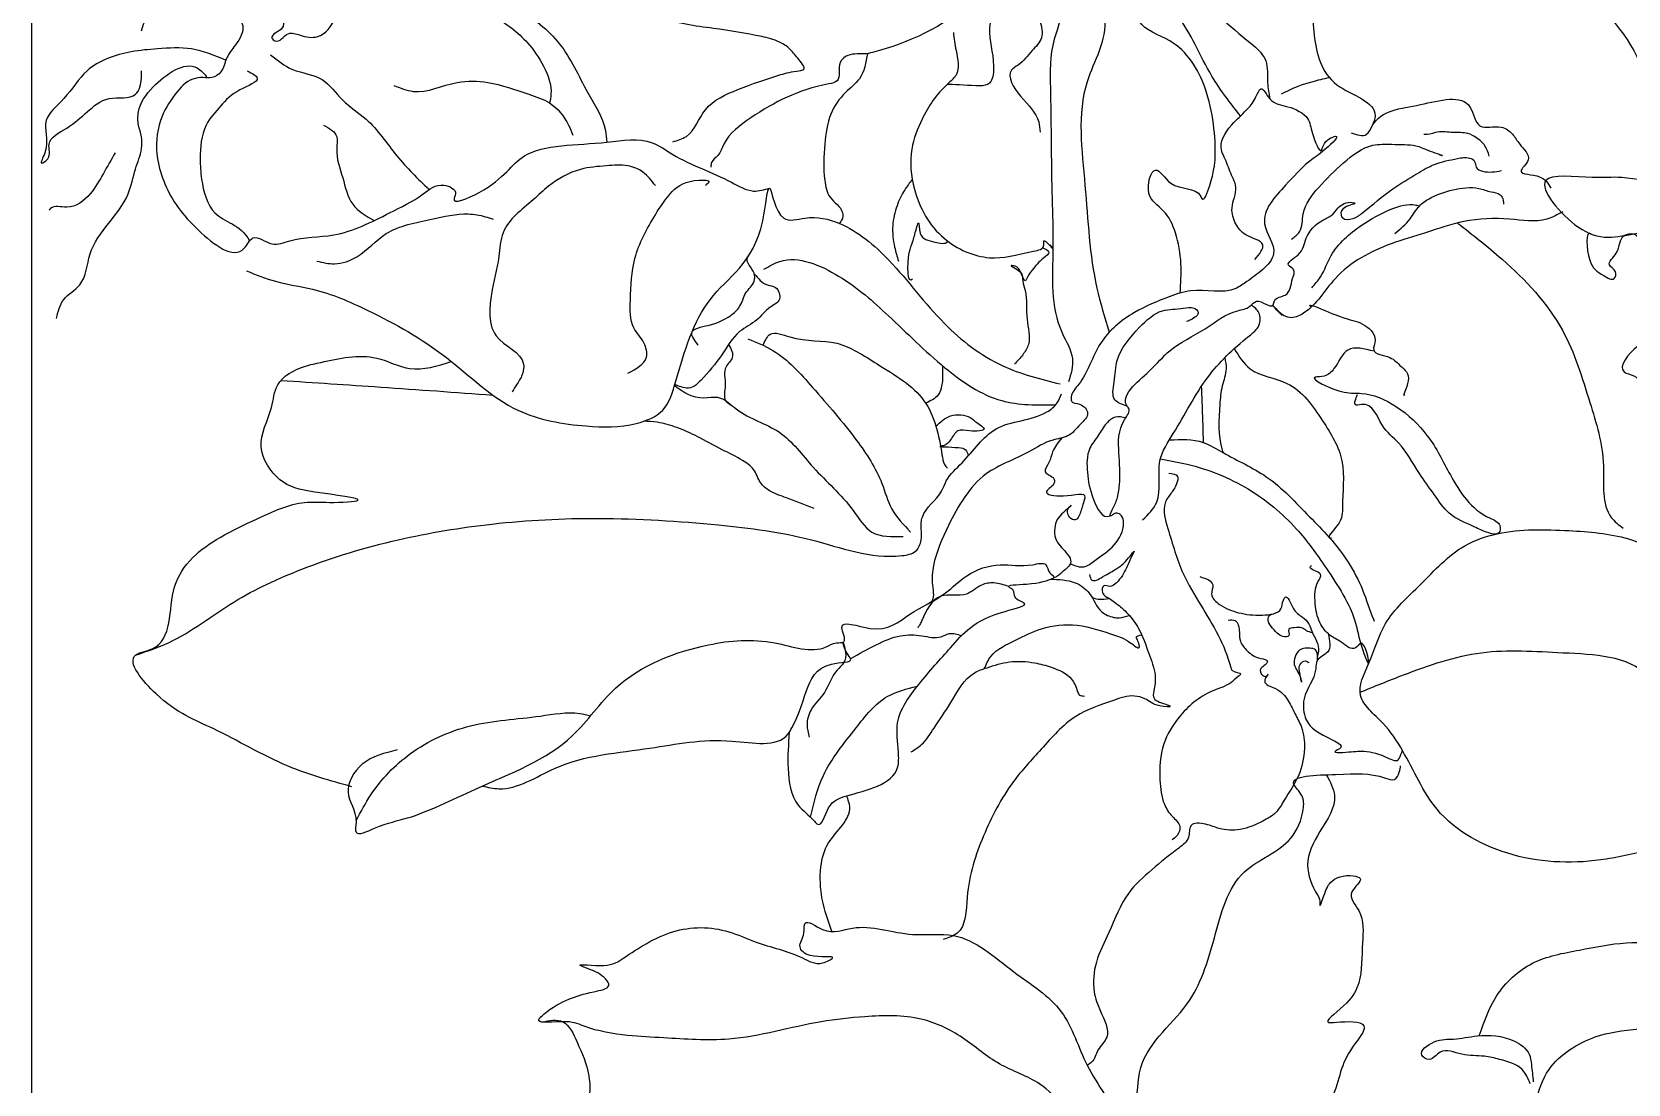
# Model space of a CAD drawing. Header units: millimetres. Extents: x 14385 to 129787, y 107826 to 186798.
# Drawn here: x 28937 to 29833, y 113571 to 114161 of the extents above; entities that cross this region are included whole.
import ezdxf

# ---------------------------------------------------------------- set-up
doc = ezdxf.new("R2010")
doc.units = ezdxf.units.MM
doc.header["$LTSCALE"] = 1000

msp = doc.modelspace()

# ---------------------------------------------------------------- linework, layer by layer
at = {"color": 2, "linetype": 'ByBlock', "ltscale": 3000}
msp.add_lwpolyline([(28937.32713804033, 115639.5779096198), (30768.23601904896, 115639.5779096198), (30768.23601904896, 112879.3519922805), (28937.32713804033, 112879.3519922805)], close=True, dxfattribs=at)
at = {"color": 8, "linetype": 'ByBlock', "ltscale": 3000}
for points, start_tangent in [([(29815.20660973829, 114537.5672757874), (29828.73495653516, 114513.0186335377), (29846.13504876348, 114478.2474720895), (29869.069188906, 114433.2012944936), (29882.51737246255, 114387.202818265), (29897.54425582767, 114320.0289805948), (29900.73261034361, 114235.2274004242), (29895.98619261768, 114138.812272765), (29900.73261034361, 114101.6705825322)], (-0.1879653782848545, 0.9821756546393481)), ([(29343.17986261204, 114223.7712070018), (29346.67088724358, 114237.7205427669), (29341.08868726587, 114250.274127532), (29334.10663800279, 114279.5644629437), (29332.01546265662, 114308.8568419151), (29336.20125278144, 114333.964011445), (29345.27447739115, 114356.9785762539), (29371.7959462927, 114381.3888920632), (29379.42116955214, 114387.9446302897), (29394.80919339659, 114394.5739366512), (29414.03218518628, 114398.0050727117), (29445.76235337113, 114398.0189897508), (29465.58240900899, 114401.4893413142), (29473.13540417294, 114403.5472055266), (29477.47252935602, 114405.8032949914), (29485.8372307393, 114410.4074340884), (29486.86562124651, 114413.8385701494), (29491.6705093357, 114407.3216595494), (29497.85117067874, 114400.4614309876), (29511.62266094994, 114387.7280130044), (29530.8456527401, 114377.0953739791), (29543.54747930646, 114365.7760990297), (29554.87353261898, 114355.8280523692), (29559.67842070817, 114349.3111417696), (29561.05419396202, 114334.9040487216), (29560.71025064832, 114327.0159098331), (29556.24586643942, 114319.8123633091), (29552.81331217114, 114315.6966348838), (29558.65003020095, 114321.1856351572), (29564.82725211058, 114324.2714096967), (29567.91930249857, 114329.7604099696), (29569.63557963318, 114341.079684919), (29577.6116250722, 114355.1679827164), (29588.25323119119, 114367.1738935893), (29598.89139787678, 114372.3195759009), (29609.53300399531, 114375.40535044), (29629.78782572562, 114375.0640760374), (29637.68132476986, 114372.6628938627), (29655.18803942541, 114365.1160293769), (29665.48570223025, 114360.3136650275), (29666.17014942423, 114357.569164891), (29668.57431318529, 114356.8845725262), (29673.37920127448, 114360.3136650275), (29673.03525796125, 114357.569164891), (29668.57431318529, 114354.4833903515), (29656.90431655955, 114352.7688441009), (29644.54643330642, 114350.0243439644), (29638.70971527707, 114347.2798438275), (29616.73517697921, 114333.8107444977), (29598.54057569674, 114318.375741123), (29575.51357086014, 114291.8871255082), (29525.8103226308, 114234.9637812746), (29495.14433680207, 114204.3185660483), (29474.84136300778, 114187.4857681145), (29464.47491153993, 114177.9893480588), (29409.08284090564, 114149.8045782268), (29404.32954431337, 114148.940152644), (29400.44298487122, 114148.940152644), (29395.25975913752, 114148.0777706204), (29390.93983112008, 114144.1929643958), (29389.21323568665, 114133.8341623165), (29384.45993909438, 114132.1073547097), (29361.06147547916, 114124.6749295446), (29340.75850168488, 114113.0205108707), (29325.64219305816, 114098.3457115551), (29322.18556275789, 114091.8717157), (29318.72893245763, 114087.9869094754), (29318.29900331574, 114085.3977198454)], (0.1810464594781446, 0.9834745444140529)), ([(28942.05698597815, 114346.3112603587), (28952.73728779342, 114338.8776514095), (28959.29804459598, 114341.3253031385), (28959.29804459598, 114347.1271442634), (28963.41758957889, 114348.7589120877), (28967.5371345618, 114342.9570709628), (28980.65864822653, 114330.6281585556), (28996.37394944218, 114311.6815211189), (29011.17379624036, 114285.3919284952), (29016.97167435673, 114262.36587152), (29016.97167435673, 114236.8015090388), (29017.73455307272, 114217.854871602), (29013.61500808981, 114213.7754520637), (29011.17379624036, 114203.0783074808), (29016.97167435673, 114196.4605824363), (29022.7695524731, 114196.4605824363), (29032.5343998411, 114198.1830040228), (29043.36727738765, 114194.0129307073), (29060.60833603528, 114188.3017433447), (29071.28863782075, 114177.6045987618), (29077.08651596692, 114162.7373808783), (29072.05151653674, 114157.8420774203), (29073.7298496702, 114156.2103096109), (29081.20606092003, 114160.2897291493), (29087.76681775239, 114159.4738452446), (29097.68424085167, 114158.657961325), (29107.60166398075, 114169.3551059079), (29113.24696636584, 114182.4999022198), (29128.1993888953, 114189.9335111689), (29157.79908246186, 114191.5652789932), (29179.1596860626, 114186.579321773), (29209.67483407643, 114174.2504093659), (29233.47664952662, 114154.4878880244), (29249.19195077207, 114127.382411496), (29259.10937387135, 114105.9881223303), (29259.87225258735, 114099.3703972858)], (-0.7896516867899689, 0.6135553875158761)), ([(29296.95732071495, 114099.629066794), (29304.57910454145, 114102.6760137065), (29315.25166555832, 114117.5326897998), (29333.54944983462, 114128.9602733918), (29356.42168018047, 114136.9587644821), (29366.33412647445, 114139.2434637768), (29370.52679546562, 114140.3858134241), (29367.09424119734, 114146.4817508089), (29362.51979512826, 114151.8133970162), (29356.80345725839, 114155.622591547), (29346.89101096441, 114158.6695384595), (29319.82611162739, 114163.2409806082), (29289.33209745504, 114169.717020022), (29267.6051983434, 114181.9048076726), (29253.4278549623, 114191.1825668838), (29232.46451000648, 114222.7964292171), (29219.48752878897, 114251.4491741278), (29209.57852192794, 114276.5890406065), (29201.19318394561, 114292.9681683767), (29195.47340664279, 114300.5865574379), (29186.32451450464, 114308.2049464991), (29177.17562236602, 114317.7258892663), (29172.98295337486, 114320.3927341497), (29171.45928449614, 114321.1549817675)], (0.4930628271933479, -0.869993705977292)), ([(29705.12922190083, 114259.5957191515), (29728.12465847947, 114245.6802062311), (29773.76937560982, 114217.9184531735), (29811.47244163242, 114182.2256464826), (29843.22184889868, 114133.6441113015), (29856.11972315388, 114098.9424308699), (29863.06737808569, 114093.9847560141), (29864.05793482868, 114092.9936297548)], (-0.6901440609045838, 0.7236720080244434)), ([(29638.15371237218, 114246.7366788197), (29649.70326850202, 114221.4810223144), (29656.8743282595, 114159.4738452446), (29669.69069043186, 114131.6431385738), (29691.0512940624, 114114.146961422), (29689.52553666022, 114108.6170815837)], (-0.3372689813402734, 0.9414083249184141)), ([(29586.54131558584, 114229.4388257985), (29583.94312450674, 114213.0502219212), (29587.29979080346, 114194.0129307073), (29601.79448610928, 114172.34668024), (29619.18812045839, 114156.663578437), (29629.71584654239, 114144.9692424101), (29630.78387672093, 114132.73098378), (29632.00448263076, 114123.7562607837)], (-0.3989374211565566, 0.9169781535025555)), ([(29615.56002660142, 114114.1211052053), (29599.50584999111, 114136.4477882546), (29579.67100379255, 114171.0775274944), (29569.75358069327, 114181.0494419348), (29559.83615759399, 114187.8484745186), (29550.52903744963, 114194.6475070876), (29546.71464392927, 114197.7297351819), (29541.22191727546, 114196.4605824363), (29539.39100841072, 114169.8990285259), (29529.47358531144, 114133.3655601603), (29528.25297937181, 114075.1658413273), (29534.96631193545, 114017.5100450975), (29541.90262365597, 113992.7582471412)], (-0.6957350905479992, 0.7182984642752395)), ([(29505.7600509366, 114188.1763080649), (29514.67373851326, 114178.3298289043), (29511.01192075398, 114157.2981548172), (29508.87586039689, 114129.6487556857), (29509.63873908308, 114075.1658413273), (29510.24911406252, 114039.6278432075), (29515.43661722925, 113992.398951472), (29521.23449534562, 113977.8943486374), (29519.09843498853, 113964.8402061027)], (0.58616975547564, 0.810188260693543)), ([(29581.68589436507, 114014.7148522588), (29582.112215642, 114031.1987640124), (29579.06070083764, 114048.5136336398), (29572.19479251292, 114060.9331998092), (29564.10827830818, 114070.8144604874), (29567.92267179873, 114083.7779492599), (29576.46691325691, 114076.3443403107), (29593.25024465111, 114068.9107313615), (29593.86054760602, 114067.7322323781), (29598.28524408129, 114075.1658413273), (29601.33675888565, 114091.2115581941), (29595.69145650056, 114129.6487556857), (29575.856610302, 114156.2103096109), (29558.61555165437, 114167.3607230198), (29555.41146111873, 114181.0494419348), (29554.36709346925, 114191.3840653216)], (-0.9587717918634712, -0.2841771474396011)), ([(28998.81516129163, 114161.9214969736), (29002.93470627454, 114170.9868737322), (29011.93667492655, 114176.7887148571), (29031.00864243892, 114179.2363665861), (29051.60636735347, 114171.8027576369), (29055.72591233638, 114163.553264783), (29050.6909129062, 114152.8561202001), (29046.57136792329, 114146.3290489328), (29043.36727738765, 114138.8954399836), (29038.33227795747, 114135.6319043499), (29033.44985428837, 114135.6319043499), (29027.651976172, 114134.8160204452), (29017.73455307272, 114126.2945662749), (29009.4954631069, 114111.5180021536), (29007.81712994364, 114090.1237129879), (29011.93667492655, 114076.0723790091), (29031.00864243892, 114049.7827863854), (29056.48879105237, 114039.9015257072), (29061.37121472147, 114045.6127130699), (29072.05151653674, 114042.3491774362), (29081.96893963602, 114043.9809452605), (29106.68620953348, 114047.3351346564), (29137.9642362335, 114059.6640470636), (29156.88362801459, 114070.3611916464), (29168.47938427713, 114075.2564950895), (29175.04014107969, 114070.3611916464), (29174.2772623935, 114067.9135399175), (29188.31423047569, 114071.1770755511), (29213.79437905934, 114091.7554808122), (29259.87225258735, 114099.3703972859), (29285.352401171, 114099.0984359842), (29296.94815740373, 114092.5713647169), (29329.90451726702, 114076.8882629138), (29342.26315221575, 114071.9929594558), (29351.26512089756, 114073.6247272801)], (-0.9692124428933381, 0.2462259948517382)), ([(29114.9252994993, 114171.5307963353), (29121.48605633166, 114169.8990285259), (29132.16635811713, 114175.7008696508), (29145.44044751313, 114178.9644052845), (29165.12271798041, 114178.9644052845), (29196.40074471023, 114169.8990285259), (29215.4727122226, 114155.1224643898), (29224.47468087461, 114141.9776680779), (29228.59422585752, 114126.2945662749), (29227.83134714153, 114121.3992628318)], (-0.9151951290731091, 0.403011011910165)), ([(29479.30775305582, 114179.3834294955), (29474.69889462378, 114163.2813034814), (29476.98753071215, 114142.1589756173), (29475.46177330997, 114133.4562139225), (29462.34025967505, 114131.2805234951), (29451.5073821285, 114132.0057536375), (29453.6434424856, 114132.0057536375)], (0.507319570568833, 0.8617580015978122)), ([(29454.40632117179, 114161.0149592918), (29455.93207857397, 114150.8617373121), (29455.93207857397, 114137.0823646349), (29451.07255866064, 114131.9792896199), (29436.8601110616, 114112.2432322961), (29431.06223294523, 114095.562939049), (29432.58799034741, 114072.9901508999), (29449.21874601033, 114045.4314055455), (29474.69889462378, 114034.5529534232), (29499.41616452124, 114038.1791041207), (29505.21404263761, 114041.8052548331), (29505.21404263761, 114043.9809452605), (29510.24904203799, 114039.6295644057), (29508.87586039689, 114041.8052548331)], (-0.8311082451195775, 0.5561106768389331)), ([(29503.07798228052, 114167.4513767969), (29503.84086096671, 114158.0233849597), (29498.65328580525, 114150.7710835498), (29490.71934733179, 114142.7028982204), (29487.05752957251, 114139.8019776654), (29492.09252897289, 114125.2973748308), (29502.31510356453, 114110.7927720111), (29503.07798228052, 114104.9909308863)], (0.01235632639446277, 0.9999236576849424)), ([(29046.19462398393, 114145.3812038833), (29026.88909745601, 114151.7682749939), (29007.81712994364, 114151.7682749939), (28993.01728317526, 114150.1365071696), (28968.3000132778, 114139.4393625867), (28955.17849961307, 114123.8469145608), (28945.26107651379, 114111.5180021536), (28944.4981978276, 114093.3872486216), (28942.81986466434, 114087.5854074967), (28946.17653096106, 114090.1237129879), (28946.93940964725, 114098.2825520795), (28956.85683277634, 114107.3479288381), (28968.3000132778, 114116.4133056116), (28980.65864822653, 114123.8469145608), (28995.45849499491, 114126.2945662749), (28998.81516129163, 114135.3599430483), (28998.81516129163, 114139.4393625867)], (0.9922277707958329, 0.1244349262125872)), ([(28951.05895463016, 114000.3764830243), (28955.17849961307, 114011.0736276072), (28964.18046829489, 114019.3231204611), (28969.97834641126, 114036.6379900735), (28991.338950012, 114070.3611916464), (28995.45849499491, 114084.321871863), (28998.81516129163, 114095.8349003506), (28998.81516129163, 114102.452625395), (28997.13682815817, 114108.9796966624), (28997.13682815817, 114116.4133056116), (29005.37591812399, 114130.3739858281), (29030.09318799165, 114141.071130411), (29035.86199921602, 114135.4952280123)], (-0.7709377853313605, -0.6369104577162924)), ([(29071.28863782075, 114148.5047393602), (29083.64727276948, 114140.2552464914), (29100.12545270112, 114134.5440591436), (29111.72120896366, 114123.0310306412), (29124.84272259858, 114112.3338860583), (29142.08378121641, 114091.7554808122), (29160.22754713031, 114072.7816213746)], (-0.7577154801164818, 0.6525850528412749)), ([(29406.27880871051, 114149.1818049519), (29401.66398363432, 114135.0337316238), (29393.88742531661, 114127.2641191746), (29385.68093785748, 114115.1785094889), (29382.22430755675, 114098.3457115551), (29382.22774699016, 114077.9734689177), (29385.25444814854, 114068.477048862), (29392.16426931613, 114059.8450543888), (29391.7309007413, 114055.5290571524), (29390.4376738827, 114053.8022495459)], (0.1733052610824822, 0.9848681569028075)), ([(29058.16712418583, 114139.4393625867), (29063.81242657092, 114135.3599430483), (29054.04757920292, 114128.7422180039), (29043.21470165637, 114119.6768412453), (29035.12818742183, 114108.9796966624), (29031.77152115491, 114090.1237129879), (29032.5343998411, 114078.6106845003), (29040.01061112073, 114059.6640470636), (29059.50276816846, 114044.0018945984), (29059.50276816858, 114044.0018945983)], (-0.9471823449299193, 0.3206955027016429)), ([(29140.40544808295, 114131.2805234951), (29151.2383256295, 114127.9263340992), (29175.95559552696, 114132.9122913194), (29193.19665414479, 114132.9122913194), (29216.23559090879, 114126.2945662749), (29227.83134714165, 114121.3992628318), (29238.5116489568, 114108.9796966624), (29240.95286080625, 114103.2685092997)], (-0.9667850079403805, 0.2555909787565259)), ([(29638.56523946312, 114126.5665275764), (29647.87235960749, 114130.8272546691), (29655.80629808095, 114133.3655601603), (29665.38805217273, 114135.7720268071)], (-0.867143815887563, -0.4980578305457678)), ([(29623.61281693366, 114033.4651082021), (29628.03751340893, 114041.8052548331), (29618.57781750348, 114047.4257884335), (29612.93251511839, 114053.49959086), (29610.79645476129, 114062.4743138563), (29612.93251511839, 114074.1686498833), (29609.57584885147, 114083.0527191174), (29607.89751571801, 114087.5854074967), (29604.69342515257, 114096.4694767308), (29611.86448493984, 114110.4301569474), (29619.64584768203, 114118.2263809603), (29624.22311988857, 114124.934759767), (29626.96948323038, 114129.3767943841), (29632.00448263076, 114123.7562607837), (29642.07448149112, 114119.3142261666), (29653.21251050022, 114112.6058473599), (29655.95887384203, 114104.2657007438), (29660.99387324241, 114094.8377089065), (29662.67220640567, 114098.7358209205), (29669.38553896931, 114102.6339329195), (29661.60417622712, 114094.2031325263), (29653.67023772385, 114088.1293300998), (29640.85387555149, 114075.2564950895), (29629.10554358747, 114053.49959086), (29634.14054298785, 114036.8192976129), (29628.03751340893, 114027.9352283788), (29619.18812045839, 114021.226849572), (29612.93251511839, 114017.328737573), (29587.75751802709, 114015.9689310503), (29575.55145880964, 114012.6147416544), (29556.02176407364, 114003.7306724202), (29536.94979656127, 113986.4158027929), (29524.74373737362, 113963.48039958), (29520.77676812198, 113957.3159433913), (29520.77676812198, 113953.9617539805), (29525.20146456745, 113952.3299861711), (29529.77873677399, 113947.2533751738), (29525.81176755216, 113941.1795727473), (29518.48813200381, 113934.4711939406), (29510.24904203799, 113932.204849751), (29496.82237691071, 113925.5871247065), (29472.86798572924, 113913.1675585371), (29451.65995785978, 113884.1583528977), (29443.26829216268, 113861.8575260502), (29442.65798920777, 113850.7071126264), (29441.81871408329, 113841.1610671915), (29439.34146481962, 113839.7849317669)], (0.7046382840810426, 0.7095666907397246)), ([(29677.62462893513, 114104.6283158076), (29686.32144612458, 114103.8124319029), (29689.52553666022, 114108.6170815837), (29716.53144264605, 114120.49272515), (29744.45280307916, 114118.9516111028), (29749.94552973297, 114108.6170815837), (29761.84643745807, 114107.801197679), (29768.25461852935, 114103.8124319029), (29772.22158778098, 114098.2825520795), (29776.9514357188, 114089.4891366225), (29772.98446646717, 114083.1433728796), (29783.35961679008, 114079.9704910081), (29789.76779789117, 114073.6247272801)], (-0.9641611885636067, 0.2653171733371463)), ([(29100.88833141711, 114108.9796966624), (29108.36454266694, 114102.452625395), (29108.36454266694, 114095.8349003506), (29111.72120896366, 114079.426568405), (29117.36651134875, 114064.5593505066), (29129.39350608841, 114055.4148555804)], (-0.4178622719967, 0.9085103860945984)), ([(29755.13310489443, 114091.5741732728), (29752.69189304498, 114097.3760143977), (29748.11462083843, 114101.7273952526), (29743.07962140825, 114104.2657007438), (29734.84053144243, 114104.8096233469), (29726.14371428278, 114105.0815846485), (29720.34583613661, 114103.7217781407), (29718.36235154059, 114103.7217781407)], (0.9576678386230821, -0.2878755127950182)), ([(29644.21054184821, 114044.9781367046), (29648.63523832348, 114049.0575562429), (29650.77129868057, 114059.2107782227), (29659.31554010895, 114073.8060348195), (29673.35250819114, 114087.766715036), (29689.83068812278, 114097.6479756993), (29700.51098993805, 114098.1918983024), (29713.93765506533, 114097.3760143977), (29722.02416929987, 114094.3844400656), (29728.58492610243, 114091.8461345744), (29727.21174446132, 114092.118095876)], (-0.8671770967409363, -0.4979998824176173)), ([(29886.34824136284, 114091.7554808122), (29864.0579348288, 114092.9936297548), (29853.086730037, 114080.6050673884), (29829.59006604936, 114079.5172221672), (29812.95931038645, 114079.5172221672), (29786.76522736903, 114077.7626341075), (29805.17794764426, 114051.6865155113), (29821.80870330718, 114046.0659819108), (29850.79809391883, 114048.3323261005), (29873.07415196684, 114016.0595848274), (29897.48627040174, 113993.8494117421), (29883.1441508272, 113988.2288781565), (29864.07218331483, 113987.1410329354), (29838.59203470137, 113984.8746887457), (29830.81067195919, 113970.4607396883), (29836.303398613, 113968.1943954986), (29843.01673117664, 113959.3103262794), (29854.15476021555, 113944.8963772219), (29859.64748683956, 113940.3636888426), (29859.64748683956, 113935.9216542256), (29854.15476021555, 113910.3572917443), (29857.51142648247, 113899.2068783206), (29867.42884958175, 113893.6769984972), (29877.4988484421, 113902.5610677314), (29887.56884727266, 113930.3917743873), (29902.06354257849, 113972.6364301157), (29925.40763083484, 114001.5549819928), (29963.24641436723, 114012.7053954166), (29995.5924712756, 114002.7334809762), (29997.72853163269, 114010.5297049892), (29996.66050145414, 114023.8558088404), (29998.79656181124, 114038.2697578978), (30023.36125594762, 114053.8622059238), (30037.85595125344, 114060.5705847305), (30048.99398029235, 114061.6584299517)], (-0.9879431428066625, 0.1548171391716514)), ([(28984.01531449344, 114093.3872486216), (28977.45455769089, 114081.874220134), (28969.97834641126, 114070.3611916464), (28956.85683277634, 114062.9275826973), (28947.70228836325, 114062.1116987926), (28946.93940964725, 114061.295814873)], (0.7561029245218123, 0.6544527236780078)), ([(29520.03044144949, 113862.7369717), (29527.6426764169, 113861.0416421455), (29533.74570602563, 113864.5771390807), (29544.73115930345, 113873.3705545378), (29549.91873446491, 113885.6994669449), (29548.85070428636, 113889.5975789589), (29546.86721966055, 113890.9573854667), (29545.799189482, 113891.2293467682), (29544.12085634854, 113890.4134628636), (29542.74767467764, 113889.5975789589), (29545.18888652709, 113896.3966115278), (29546.25691670564, 113899.1162245583), (29547.63009837654, 113907.0937561107), (29547.32494688418, 113924.9525483411), (29550.6816131809, 113943.8991857779), (29552.817673538, 113949.9729882043), (29552.20737058308, 113950.788872109), (29564.26085403946, 113970.823354767), (29575.856610302, 113982.3363832545), (29595.69145650056, 113994.6652956617), (29614.00054529693, 114004.8185176265), (29620.86645362165, 114007.2661693555), (29624.52827138093, 114010.0764361632), (29633.8353915253, 114008.0820532751), (29634.59827021149, 114010.3483974647), (29640.70129982021, 114013.6119330984), (29644.82084480312, 114022.9492711586), (29645.27857202676, 114027.8445746165), (29642.53220871475, 114030.3828801077), (29647.87235960749, 114036.1847212326), (29652.44963181403, 114045.5220593077), (29661.7567519584, 114055.6752812874), (29667.09690285113, 114058.6668556195), (29670.30099338677, 114062.4743138563), (29678.23493189004, 114065.5565419507), (29679.45553779986, 114065.2845806491), (29674.11538690713, 114062.7462751579), (29671.97932655003, 114058.6668556195), (29672.74220523622, 114057.0350877952), (29678.54008335259, 114056.4911651921), (29684.03281000641, 114059.7547008258), (29701.12129289296, 114073.2621122014), (29714.54795802024, 114081.6929125947), (29724.46538111952, 114086.9508311164), (29737.28174329188, 114090.2143667501), (29744.1476516166, 114090.4863280666), (29746.89401492861, 114088.5825989407), (29747.80946937588, 114085.319063307), (29751.31871137407, 114083.1433728796), (29761.99901318934, 114083.4153341812)], (-0.7367381712294685, -0.6761781326347803)), ([(29287.18331003573, 114075.0751875651), (29280.16482600954, 114082.5994502765), (29271.77316031244, 114086.1349472117), (29259.71967682627, 114086.1349472117), (29245.22498152044, 114084.1405643237), (29227.22104418662, 114074.6219187242), (29218.67680275824, 114067.0976560128), (29201.74089560297, 114048.604287402), (29199.29968375352, 114035.1875297886), (29195.18013877061, 114014.1558557016), (29194.26468432334, 114003.7306724202), (29197.77392635134, 113990.6765298855), (29213.18407610443, 113974.7214667809), (29212.72634888079, 113969.7355095458), (29209.67483407643, 113963.7523608816), (29206.77589503315, 113959.2196725023)], (0.5803996841055001, 0.8143317546861571)), ([(29057.70939696219, 114027.2099982363), (29074.03500116256, 114021.3175033492), (29094.78530180838, 114016.8754687321), (29125.75817704585, 114004.9998251659), (29170.00514164951, 113978.4382712406), (29209.97998556879, 113948.9757967603), (29248.42907205608, 113940.0917275262), (29276.50300825026, 113941.5421878111), (29291.30285501864, 113948.9757967603), (29298.626490567, 113965.2028211665), (29317.85103381064, 114010.9829738301), (29347.4507273772, 114055.2220124465), (29351.26512089767, 114073.6247272801), (29359.19905937102, 114056.7631264937), (29371.09996709612, 114056.7631264937), (29390.4376738827, 114053.8022495459), (29418.24587077287, 114033.1024931383), (29449.37132177141, 113997.6568699938), (29481.86995441106, 113973.9962366384), (29514.3685870209, 113963.6617071193)], (-0.9904557679789041, 0.1378309532627532)), ([(29271.77316031244, 113969.7355095458), (29282.14831063536, 113978.710232557), (29280.77512896445, 113986.6877641094), (29275.12982657936, 113995.2092182648), (29273.14634195354, 114010.7110125285), (29275.74012953427, 114034.1903383446), (29287.18331003573, 114058.6668556195), (29296.64300594118, 114071.630344392), (29311.74800420192, 114078.0667618972), (29317.24073085573, 114077.0695704532), (29315.25724622991, 114075.0751875651)], (-0.3765821885316415, -0.9263832118949046)), ([(29431.35918081854, 114078.4469064318), (29427.0952636936, 114072.6275358361), (29422.82314297941, 114063.743466602), (29420.38193112996, 114052.5930531782), (29421.44996130851, 114040.4454483253), (29423.5860216954, 114032.6492242974)], (0.1673350674868886, 0.9859000837758147)), ([(29702.18932307151, 114048.1510185611), (29710.73356452968, 114056.4005114299), (29715.92113969103, 114063.5621590626), (29721.41386631515, 114067.6415786159), (29734.84053144243, 114072.6275358361), (29749.33522677806, 114073.4434197408), (29756.20113507297, 114071.5396906149), (29761.23613450315, 114069.8172690433), (29762.91446763661, 114066.8256947112), (29763.06704336789, 114064.6500042838)], (-0.967329766935475, -0.2535214428811884)), ([(29655.50114661839, 114017.6913526368), (29660.38357028749, 114023.7651550782), (29666.48659989622, 114035.8221061689), (29683.26993132022, 114052.5930531782), (29700.51098993805, 114061.9303912532), (29713.93765506533, 114064.1060816806), (29715.92113969114, 114063.5621590626)], (-0.7967264799590021, -0.6043400666281674)), ([(29097.22651365784, 114032.6492242974), (29107.14393675711, 114031.1081102502), (29119.65514743712, 114035.0968760264), (29136.13332736876, 114048.0603647989), (29161.61347595241, 114056.1285501283), (29182.21120086696, 114059.1201244604), (29191.67089674261, 114057.5790103984), (29196.09559321788, 114056.1285501283)], (-0.9741326668318814, -0.2259768736198622)), ([(29796.48113045481, 114060.389277206), (29787.47916177299, 114056.2192038905), (29766.57628539589, 114056.2192038905), (29740.94356105116, 114054.8593973678), (29719.43038171914, 114048.604287402), (29700.05326271441, 114042.3491774362), (29668.77523601439, 114022.9492711586), (29648.63523832348, 114002.098904596), (29641.00645131257, 114001.4643282306), (29633.60890544043, 114007.8008486156), (29638.87039095548, 114002.098904596)], (0.937911413788318, 0.3468748764116522)), ([(29737.35946456774, 114054.0187876671), (29762.3041646817, 114033.7370695186), (29796.17597896245, 113993.8494117421), (29811.58612871554, 113953.3271776152), (29819.21491572645, 113917.7002469164), (29823.63961217192, 113888.7816950393), (29830.20036900428, 113882.7078926128)], (-0.4722181359880623, 0.8814817253034574)), ([(29311.29027697828, 113985.509265126), (29307.6752188527, 113992.638614911), (29316.7830036321, 113996.5690247726), (29329.44679004338, 114002.1895583731), (29334.48178947356, 114007.1755155933), (29337.99103150156, 114014.7904320669), (29342.5683037081, 114021.3175033492), (29342.5683037081, 114025.8501917285), (29338.87458982202, 114034.6214031876), (29339.58292789012, 114035.6953761408)], (-0.9376786927937453, 0.3475034806740984)), ([(29348.06103033212, 114028.0258821559), (29357.06299901393, 114032.467916758), (29390.01935887721, 114024.2184239042), (29417.94071931031, 114002.0082508337), (29449.67647323397, 113972.817737655), (29481.5648029187, 113954.3243690592), (29511.91793022805, 113952.0387178156)], (0.1098033822611648, 0.99395332749783)), ([(29342.67577559757, 114025.5267290163), (29350.04451495793, 114019.3231204611), (29354.62178716448, 114017.782006399), (29356.75784752157, 114011.2549351317), (29351.57027236011, 114006.7222467524), (29344.09406111029, 113999.6512528819), (29334.48178947356, 113993.0335278374), (29324.411790643, 113979.9793853026), (29312.81603438046, 113965.8373975468), (29308.69648939755, 113962.3019006115), (29304.72952014592, 113961.3047091675), (29298.06241569098, 113963.2315051679), (29307.17073199537, 113957.2252896142), (29323.80148765829, 113955.7748293292), (29332.49830484774, 113949.7010269028), (29356.75784752157, 113936.5562305909), (29375.82981503394, 113916.8843630117), (29398.10587308195, 113892.6798070532), (29408.63359916594, 113880.5322021854), (29426.33238500741, 113878.0845504564)], (-0.49348598953314, 0.8697537456858105)), ([(29551.84607486788, 113951.3033184794), (29545.03631079581, 113954.7776378852), (29544.57858357218, 113964.7495523256), (29546.40949246672, 113976.8971571934), (29558.92070314672, 113995.4811795664), (29571.73706531909, 114004.7278638643), (29583.4853972831, 114006.1783241492), (29589.58842689183, 114006.1783241492), (29591.72448724892, 114004.0026337218), (29587.75751802709, 113999.7419066441), (29585.31630617764, 113998.6540614378)], (-0.580173495506776, -0.8144929190063281)), ([(29560.59903628018, 113887.3312347543), (29568.53297475365, 113897.3031492096), (29570.36388364818, 113920.5105137241), (29577.84009489801, 113935.8310004485), (29597.06463817146, 113967.1972040546), (29620.25615066674, 113990.4952223462), (29625.90145302203, 113996.5690247726), (29625.90145302203, 114003.640018658), (29621.61936588027, 114007.9564929094)], (-0.4769681363749884, -0.8789205862209455)), ([(29347.6756498079, 113985.3880209725), (29351.57027236011, 113991.5830675524), (29362.70830139902, 113990.0419535053), (29388.95132869866, 113986.50645657), (29411.68511397031, 113974.9027743053), (29437.92814124015, 113954.2337152821), (29447.99814010051, 113923.9553568971), (29449.52389750269, 113918.4254770589), (29451.04965490487, 113916.4310941708)], (-0.8297690303732377, 0.558106939782563)), ([(29116.90878412512, 113737.5712106091), (29081.05348518875, 113749.1748928738), (29039.40030816582, 113770.0252594215), (29007.05425125745, 113789.6971270007), (28995.45849499491, 113811.4540312451), (29004.87123371917, 113815.0250196571), (29017.42940158036, 113849.8005749595), (29042.90955016401, 113877.5406278533), (29063.65985083964, 113887.9658111346), (29090.36060533312, 113897.2124954325), (29104.24499768403, 113897.2124954325), (29120.41802612331, 113898.3909944159), (29096.15848344949, 113903.0143365574), (29076.4762129822, 113909.9040229034), (29065.94848692801, 113928.3973914993), (29071.74636504438, 113950.4262570453), (29075.25560707238, 113963.1177845162), (29090.36060533312, 113973.5429677975), (29099.51514974621, 113975.8093119871), (29130.79317647603, 113978.166309939), (29149.40741676476, 113972.3644688141), (29172.6679829394, 113976.3135388893)], (-0.4087347142985209, -0.9126532382714184)), ([(29328.31574430573, 113985.9090056841), (29330.36224449065, 113978.4382712406), (29326.85300246265, 113973.3616602582), (29326.39527523902, 113962.8458232146), (29326.62622403505, 113954.3017886658), (29330.16258941859, 113951.5691792926)], (-0.8259283722751932, 0.5637750649601753)), ([(29612.02834161336, 113983.5178898419), (29621.01902935293, 113972.1831612748), (29641.61675426748, 113964.024322198), (29661.60417622712, 113942.9926480961), (29672.43705377367, 113920.5105137241), (29672.74220523622, 113894.8554974806), (29669.84326619294, 113884.1583528977), (29665.87629694131, 113877.3593203139), (29666.6391756275, 113877.3593203139)], (-0.4566584852162298, 0.8896420785237277)), ([(29690.61156509398, 113981.9953846601), (29675.79372004059, 113982.6989983332), (29668.0123572984, 113972.2738150519), (29662.51963064459, 113968.1037417364), (29657.63720697549, 113967.4691653561), (29673.65765968349, 113959.12901874), (29683.42250705149, 113958.4037885976), (29720.19326040533, 113934.8338090044), (29733.31477407005, 113912.623635934), (29755.59083211806, 113888.3284261983), (29761.08355874207, 113884.1583528977), (29760.47325578716, 113880.0789333445), (29754.82795340207, 113880.0789333445), (29746.58886343625, 113883.5237765175), (29732.70447108534, 113891.138693006), (29724.31280538824, 113901.5638762873), (29715.92113969114, 113913.3488660765), (29704.17280769732, 113930.6637357038), (29695.17083904531, 113940.3636888426), (29683.42250705149, 113952.1486786318), (29679.9132650235, 113952.1486786318), (29679.9132650235, 113954.2337152821), (29681.2864466944, 113957.6785584551)], (0.3580588171741226, 0.9336990325816281)), ([(29448.2389811289, 113974.0138376766), (29447.84556436923, 113962.6645156753), (29445.86207974341, 113957.4972509158), (29438.84511962032, 113952.899910102)], (0.7036397075207753, 0.7105569379015857)), ([(29606.72241084673, 113978.4138582047), (29607.43978849438, 113972.1831612748), (29605.30372813728, 113962.5738619131), (29603.93054646638, 113952.239332394), (29605.30372813728, 113926.5843161505), (29605.76145533111, 113925.1338558656)], (0.03233732322775611, 0.9994770120050104)), ([(29593.56262370548, 113962.1859572098), (29594.0131233671, 113950.1542957437), (29594.62342632201, 113930.8450432283)], (-0.04839522312748658, 0.9988282647074225)), ([(28995.45849499491, 113811.4540312451), (29013.92015955236, 113818.4343713534), (29050.6909129062, 113841.2791207892), (29088.83484793094, 113859.6818356228), (29142.8466599324, 113876.1808213454), (29195.63786599424, 113885.0648905647), (29255.2949803808, 113888.2377724361), (29322.58088174846, 113884.5209679615), (29374.76178485539, 113876.1808213454), (29425.56950629142, 113867.2967521113), (29433.19829330232, 113869.8350576025), (29436.40238383797, 113876.1808213454), (29436.40238383797, 113885.7901207071), (29437.01268682268, 113888.9630025786), (29447.84556436923, 113903.5582591754), (29450.43935194996, 113909.2694465381), (29459.28874487069, 113919.4226685029), (29478.36071238306, 113938.4599597168), (29506.89237577107, 113947.9786053163), (29512.69025388744, 113953.0552162987), (29515.13146573689, 113958.131827296)], (-0.9625866014836215, -0.2709742324358757)), ([(29444.63185171993, 113939.9512947746), (29452.88056376961, 113945.7122611266), (29463.86601707723, 113944.8057234448), (29467.52783483651, 113941.995456652), (29471.64737981942, 113938.550613479), (29463.56086558488, 113937.2814607334), (29457.00010875252, 113937.2814607334), (29452.88056376961, 113932.2955035132), (29449.21874601033, 113929.1226216417), (29447.21360268467, 113928.7665114204), (29457.30526024487, 113927.9441226733), (29461.27222949651, 113926.6749699277), (29462.9489398048, 113923.4455959983)], (-0.7586721852869186, 0.651472574458796)), ([(29551.13477049849, 113944.6012007131), (29545.34146225837, 113945.0776847464), (29540.30646285799, 113941.5421878111), (29535.72919065144, 113934.7431552422), (29530.99934271362, 113927.5815075946), (29529.62616104272, 113914.0740962189), (29533.13540307072, 113898.7536094797), (29542.37658490438, 113889.6229892357), (29542.3765849045, 113889.6229892357)], (-0.8353802492357909, 0.5496724835633925)), ([(29376.28754225757, 113893.7676522595), (29360.7248167732, 113899.7508009237), (29351.26512089756, 113903.7395666998), (29346.23012146738, 113908.272255094), (29342.26315221575, 113915.7058640283), (29336.16012260702, 113920.6918212485), (29324.71694210556, 113926.7656236899), (29310.67997402337, 113934.1992326391), (29299.23679352191, 113939.1851898593), (29288.25134024408, 113942.1767641914), (29280.75605197973, 113942.7766839426)], (0.8232553413727476, -0.5676712454416207)), ([(29515.36213498493, 113933.3800865248), (29510.09646630671, 113925.5871247065), (29507.96040594962, 113919.51332228), (29505.9769213238, 113914.3460575205), (29510.85934502271, 113910.4479455066), (29511.16449648526, 113908.5442163956), (29506.7398000398, 113903.3769516361), (29516.19949591544, 113900.8386461449), (29528.25297937181, 113900.0227622253), (29527.6426764169, 113897.8470718127), (29525.50661605981, 113890.9573854667), (29522.7602527478, 113887.4218885314), (29519.70873794344, 113888.7816950393), (29519.40358645108, 113894.5835361791), (29520.31904089835, 113895.3994200837), (29515.28404146817, 113890.6854241651), (29512.23252666381, 113886.6060046267), (29511.16449648526, 113881.3480860901), (29512.23252666381, 113875.8182062667), (29518.64070776489, 113867.8406747144), (29520.31904089835, 113863.7612551761), (29516.65722313907, 113859.0472592574), (29512.84282964852, 113855.7837236237), (29510.85934502282, 113854.8771859419)], (0.1489319589521819, 0.9888474460717718)), ([(29575.60308965913, 113932.281576415), (29594.62342632213, 113930.8450432282), (29605.76145533111, 113925.1338558656), (29630.02099800494, 113911.6264444899), (29654.28054067877, 113889.1443101179), (29665.33990354789, 113877.5637674802), (29684.03281000641, 113848.078153373), (29690.13583961513, 113831.6698214275), (29690.59356683877, 113830.5819762212)], (-0.7480549659279806, 0.6636367741095184)), ([(29570.54086677649, 113921.5971586644), (29585.6214576402, 113918.6067845982), (29619.79842344311, 113904.7367581439), (29646.95690516022, 113882.2546237719), (29663.74023658421, 113860.1351044637), (29679.60811356094, 113831.2165525865), (29684.33796149876, 113813.7203754347), (29687.54205203441, 113806.6493815493), (29682.81220409658, 113818.0717562747), (29680.06584075477, 113815.5334507835), (29672.13190228131, 113818.7063326549), (29665.72372121003, 113822.6950984311), (29660.07841882494, 113829.7660923016), (29657.48463124421, 113840.1006218207), (29657.48463124421, 113847.2622694683), (29659.01038864639, 113852.6108417523), (29660.38357028749, 113856.87156883), (29654.7382679024, 113861.1322959077), (29655.34857088712, 113861.8575260502)], (-0.7771642663051229, 0.6292977857726976)), ([(29575.39888307836, 113913.620827378), (29580.12873101619, 113911.8077520293), (29579.67100379255, 113907.5470249516), (29576.46691325691, 113902.1984526527), (29573.26282272127, 113896.8498803687), (29574.78858009365, 113882.6172388506), (29583.33282155183, 113857.2341839087), (29593.25024465111, 113839.4660454404), (29610.0335760751, 113804.4736911368), (29610.64387903002, 113803.0232308519), (29615.6788784602, 113800.8475404245), (29614.30569678929, 113799.4877339166), (29610.0335760751, 113795.8615832043), (29599.65842575219, 113791.2382410478), (29581.04418546346, 113776.5523306888), (29572.49994400528, 113761.5944590282), (29570.36388364818, 113741.2880150837), (29572.80509549764, 113727.780603708), (29577.2297919431, 113720.9815711242), (29581.50191265729, 113715.2703837615), (29579.97615528491, 113710.2844265413), (29577.2297919431, 113707.7461210501)], (0.005261839055751877, 0.9999861564290534)), ([(29891.68839225557, 113718.8058807117), (29881.46581766394, 113722.7039927107), (29872.92157623556, 113715.6329988402), (29862.8515773752, 113705.5704306227), (29849.577488009, 113702.3975487661), (29820.74067312863, 113696.958322705), (29768.5597700217, 113699.3153206569), (29725.83856279042, 113724.9703369003), (29706.4614438155, 113757.8776545536), (29695.47599050787, 113773.1981412929), (29687.69462776568, 113780.9943653059), (29682.96477982786, 113788.7905893338), (29687.45621733589, 113806.6258275458), (29697.00174791005, 113829.2221696985), (29716.53144264605, 113851.0697277051), (29741.40128827479, 113872.8266319346), (29759.66183532123, 113879.5591128011), (29799.83779672172, 113881.3480860901), (29833.25188380864, 113876.7247439486), (29865.90309217956, 113858.7752979559), (29889.24718043592, 113834.6613957596), (29913.50672310975, 113795.0456992996), (29922.81384325412, 113771.6570272457), (29931.35808468249, 113775.5551392448), (29936.08793262031, 113789.6064732385), (29941.42808354285, 113798.9438112986), (29950.8877794185, 113809.0063795161), (29953.17641550687, 113813.7203754347), (29955.46505162504, 113813.7203754347)], (-0.5656164340407702, -0.8246684482523889)), ([(29530.84676695254, 113856.6902612907), (29532.06737289217, 113853.6080331963), (29538.17040250089, 113855.4211085451), (29546.10434097436, 113860.0444507015), (29550.98676464346, 113864.0332164776), (29555.86918834236, 113869.7444038403), (29553.88570371654, 113865.7556380641), (29551.59706762817, 113860.4977195424), (29545.95176524308, 113852.0669191491), (29542.13737172273, 113850.0725362611), (29538.78070545581, 113850.3444975626), (29538.17040250089, 113846.627693088), (29540.00131136563, 113844.3613488984), (29542.59509894636, 113842.8202348512), (29545.64661375072, 113840.6445444238), (29552.35994631436, 113834.6613957596), (29558.31040019181, 113826.5025566679), (29564.10827830818, 113812.360568912), (29567.61752033618, 113800.2129640591), (29567.15979311254, 113792.5073938084), (29566.70206588891, 113788.0653591913), (29573.56797418382, 113783.8952858758), (29576.16176176455, 113782.8074406695), (29570.21130791691, 113782.988748194), (29561.81964219001, 113786.9775139701), (29556.02176407364, 113788.5186280322), (29544.27343207982, 113786.0709763032), (29523.06540421036, 113777.0055995297), (29503.68828523543, 113758.6028846961), (29488.12555975106, 113740.472131179), (29471.34222832706, 113710.0124652397), (29462.18768391397, 113675.6546873015), (29456.54238152888, 113655.3482433569), (29448.7610187867, 113651.9034001839)], (0.3776711621029653, 0.9259397892497093)), ([(29362.35171226074, 113768.1820981506), (29361.64027122047, 113747.815086351), (29367.28557360556, 113727.3273348671), (29376.44011798885, 113718.2619580936), (29378.11845115211, 113716.5395365071), (29384.37405649212, 113725.6955670428), (29394.59663105395, 113732.4945996266), (29423.12829447177, 113748.4496627313), (29423.5860216954, 113756.9711168867), (29423.12829447177, 113773.4701025945), (29435.02920219686, 113795.0456992996), (29452.72798803833, 113815.5334507835), (29483.39571178344, 113836.0212022674), (29494.22858932998, 113840.5538906616), (29489.04101416853, 113843.9987338197), (29487.97298398998, 113847.9874995959), (29485.68434790161, 113849.6192674202), (29495.44919526961, 113851.3416890067), (29510.85934502282, 113854.8771859419)], (-0.1526123321739982, -0.9882861306668294)), ([(29592.79251742747, 113855.5117623222), (29599.96357721474, 113850.8884201658), (29599.35327425983, 113845.7211554062), (29603.7779707351, 113839.9193142813), (29614.45827252057, 113835.2959721249), (29627.88493764785, 113833.9361656171), (29638.26008797076, 113837.4716625523), (29639.63326964166, 113842.3669660103), (29640.70129982021, 113843.9987338197), (29645.12599629548, 113837.7436238539), (29650.31357145694, 113832.7576666337), (29653.97538921621, 113828.9502083969), (29655.50114661839, 113824.8707888585), (29658.2475099304, 113819.3409090203), (29659.31554010895, 113813.6297216576), (29658.55266142276, 113810.0942247224), (29658.55266142276, 113808.462456913), (29658.2475099304, 113813.6297216576), (29655.34857088712, 113815.2614894819), (29648.63523832348, 113814.1736442757), (29645.73629925039, 113806.1961127233), (29649.24554127839, 113798.8531575364), (29649.8558442333, 113796.4055058074), (29648.63523832348, 113802.6606157732), (29648.94038978603, 113806.1961127233), (29651.9919045904, 113808.1904956114), (29653.97538921621, 113807.2839579296)], (-0.7730218707246649, 0.6343793718125925)), ([(29485.38458999875, 113849.9904681859), (29477.14010644343, 113851.976265372), (29470.27419814852, 113850.7977664035), (29461.72995672014, 113845.7211554062), (29447.37329577014, 113844.5187852905), (29436.70753533032, 113830.8539375228), (29435.63950515178, 113828.5875933331), (29434.41889924195, 113826.8651717466)], (0.8971680415845452, 0.4416893763261147)), ([(29508.77186931646, 113854.0681139539), (29522.7602527478, 113852.0669191491), (29530.69419122126, 113846.2650780243), (29537.71267527726, 113835.7492409658), (29544.4260078409, 113832.6670128715), (29547.47752264526, 113832.3950515699), (29553.16098469647, 113833.7845065172)], (-0.9259397892682056, 0.3776711620576177)), ([(29532.10836493375, 113843.8327970482), (29535.72919065144, 113842.9108886134), (29541.86472863413, 113843.2410957295)], (-0.9243488334385707, -0.3815484689010737)), ([(29471.77010650164, 113803.8728808225), (29475.46177330997, 113810.7288011026), (29489.34616566089, 113819.8848316383), (29503.84086096671, 113826.2305953663), (29523.82828292635, 113828.2249782544), (29544.88373506453, 113822.6950984311), (29554.03827944782, 113818.253063814), (29558.61555165437, 113815.7147583228), (29558.00524869945, 113819.3409090203), (29557.08979425218, 113821.5165994477), (29560.11185096682, 113822.8624113091)], (-0.7241065305883065, 0.6896881413793962)), ([(29608.6603944042, 113831.1258988243), (29612.47478789475, 113830.8539375228), (29614.9159997442, 113824.3268662405), (29615.52630269912, 113819.3409090203), (29619.34069621947, 113813.9016829741), (29626.96948323038, 113809.5503021192), (29630.63130098965, 113808.0998418343), (29628.64781636384, 113805.3802288037), (29626.8169074693, 113803.7484609943), (29627.88493764785, 113800.2129640591), (29630.02099800494, 113799.6690414411), (29631.08902821329, 113800.7568866622), (29629.25811931875, 113797.7653123301), (29633.8353915253, 113793.323277713), (29641.76932999876, 113786.7962064457), (29646.04145071295, 113778.7280211162), (29649.70326850202, 113771.1131046426), (29651.38160163548, 113759.056153537), (29648.02493533876, 113743.7356668126), (29640.0909968653, 113730.0469478977), (29635.36114892748, 113723.1572615516), (29628.03751340893, 113718.2619580936), (29615.37372696784, 113713.547962175), (29603.62539497402, 113714.091884793), (29595.99660799291, 113716.5395365071), (29587.75751802709, 113715.7236526024), (29586.38433635619, 113709.1965813351), (29580.89160970238, 113703.1227789086), (29565.78661144164, 113690.9751740408), (29552.66509780672, 113677.7397239667), (29541.67964449909, 113655.8015121829), (29534.6611604729, 113639.1212189358), (29533.44055453327, 113622.5315794659), (29536.94979656127, 113611.5624735814), (29540.45903858927, 113597.0578707468), (29535.57661492017, 113589.6242618126), (29532.06737289217, 113583.0971905303), (29529.47358531144, 113581.2841151816)], (0.3005470076898907, 0.9537670030823319)), ([(29655.85904066358, 113824.0239383964), (29652.60220754531, 113825.1427501601), (29650.00841996458, 113826.7745179695), (29645.73629925039, 113826.7745179695), (29642.68478444603, 113825.9586340648), (29642.68478444603, 113822.4231371295), (29639.32811814931, 113821.8792145264), (29636.12402761367, 113823.7829436374), (29632.76736134675, 113827.5904018742), (29631.08902821329, 113831.941782729), (29632.49910416338, 113834.3399951052), (29633.30922652315, 113834.4950723)], (0.9092894631907487, 0.4161642369669457)), ([(29190.09375085356, 113737.9808743898), (29199.29968375352, 113736.4833654028), (29230.57771048334, 113747.815086351), (29284.13179526117, 113759.2374610764), (29330.20966875937, 113763.2262268525), (29361.64027122047, 113767.2149926287), (29363.77633157757, 113770.5691820246), (29371.86284578231, 113791.0569335234), (29386.05238962558, 113806.4680740249), (29396.88526717213, 113809.2783408177), (29394.59663105395, 113812.7231839907), (29392.43624551455, 113818.7114843229), (29393.98632809904, 113811.5446850073), (29388.34102571395, 113801.9353856307), (29382.08542037394, 113790.5130109203), (29374.60920912412, 113780.8130577814), (29372.32057300594, 113772.2916036111), (29373.54117894557, 113765.4925710422)], (-0.9881411451104518, -0.1535482899279736)), ([(29396.78952836397, 113809.5410010451), (29411.07481098559, 113817.25587237), (29424.80662760523, 113822.3324833524), (29436.70753533032, 113822.3324833524), (29447.54041287687, 113821.7885607493), (29452.11768508342, 113823.5109823358), (29458.90331033093, 113822.385906841)], (-0.8277048593494634, 0.5611636711417491)), ([(29664.74683574797, 113823.5012375846), (29664.35053953913, 113813.0857990545), (29658.64694658446, 113808.4581612245), (29657.78978270676, 113803.7484609943), (29651.22902590421, 113786.8868602079), (29652.29705608275, 113775.4644854826), (29667.40205434349, 113763.7701494557), (29671.82675078895, 113759.6000761402), (29668.47008452204, 113757.2430781883), (29672.8947809973, 113756.8804631096), (29683.57508278277, 113757.6056932521), (29696.69659644749, 113754.4328113955), (29704.02023196605, 113752.710389809), (29706.00371659186, 113756.8804631096), (29706.4614438155, 113757.8776545536)], (-0.5348760250814714, 0.844930552053271)), ([(29682.65070739004, 113790.6408582452), (29707.07174677041, 113800.3942715835), (29750.70840841916, 113812.8138377529), (29796.63370618608, 113812.8138377529), (29844.84764007118, 113799.5783876788), (29863.61445609119, 113782.4448255908), (29876.73596972611, 113782.4448255908), (29907.09854200867, 113766.9430313271), (29924.3396006563, 113730.3189091992), (29928.15399414685, 113692.2443267864), (29941.42808354285, 113661.8753146243), (29970.26489839342, 113647.9146344077), (29990.40489608434, 113639.3025264752), (29992.84610793379, 113632.3221863669), (29988.11625999596, 113625.3418462586), (29992.84610793379, 113611.1998585027), (30014.66443875816, 113592.5251823675), (30020.0045896807, 113573.0346223277), (30020.92004412797, 113570.6776243609)], (-0.8413495889240353, 0.5404913220555505)), ([(29430.75708148268, 113757.1524244261), (29436.55495959905, 113761.3224977267), (29443.57344362524, 113770.4785282624), (29453.03313953069, 113784.8924773198), (29466.30722889688, 113801.5727705669), (29473.32571295288, 113804.3830373597), (29485.83692363289, 113807.6465729934), (29500.02646747616, 113807.1026503903), (29509.33358762052, 113804.6549986613), (29520.77676812198, 113797.9466198546), (29524.1334343889, 113791.0569335234), (29525.20146456745, 113789.0625506353), (29527.94782790926, 113788.5186280322)], (-0.9450659876629601, -0.3268796092793701)), ([(29374.22092963883, 113720.5715651631), (29381.47511741903, 113743.8263205749), (29399.78420624521, 113770.5691820246), (29417.3304163554, 113788.2466667157), (29434.15592935018, 113793.9646475925)], (-0.6910118396429574, -0.7228434391161448)), ([(29119.19832233363, 113718.5237908164), (29127.58908591059, 113733.0385222298), (29149.71256822732, 113756.155232982), (29183.43180677679, 113771.747681008), (29222.64377198007, 113777.2775608313), (29244.76725429681, 113778.7280211162), (29250.87443584448, 113777.4676432358)], (-0.9997542989489064, -0.02216622956618171)), ([(29546.1810132626, 113551.7896775803), (29554.03827944782, 113556.7169441444), (29558.92070314672, 113577.0233881038), (29585.46888190892, 113615.5512393576), (29600.87903166201, 113652.7192840886), (29617.81493881729, 113689.7966750574), (29643.75281462457, 113708.7433124941), (29650.77129868057, 113724.8796831381), (29650.00841996458, 113732.5852533889), (29645.54261482565, 113738.8916300149), (29668.92781174567, 113744.4608969551), (29697.00174791005, 113742.3758602899), (29701.88417160895, 113741.6506301474), (29704.63053492096, 113745.8207034629), (29705.39341360715, 113749.3562003982)], (-0.6274767353771715, -0.7786353103734812)), ([(29663.67923693359, 113744.3002061138), (29668.31750879076, 113732.6759071511), (29660.07841882494, 113712.3694632065), (29653.21251050022, 113693.6041332942), (29658.55266142276, 113677.1051475865), (29660.07841882494, 113673.2976893496), (29660.07841882494, 113671.03134516), (29662.36705491331, 113676.379917444), (29666.02887267258, 113683.8135263932), (29678.84523484495, 113687.62098463), (29682.6596283355, 113686.0798705828), (29678.08235615876, 113678.5556078714), (29681.89674964931, 113668.0397708279), (29684.03281000641, 113649.999671058), (29681.89674964931, 113627.517536686), (29675.0308413544, 113616.1858157229), (29664.5031152704, 113605.6699786794), (29678.84523484495, 113605.6699786794), (29684.7956887224, 113603.4036344898), (29681.13387093332, 113595.1541416359), (29672.8947809973, 113580.9215001178), (29668.31750879076, 113566.5982048225), (29659.31554010895, 113553.8160235894), (29649.55069274094, 113549.3739889723), (29638.26008797076, 113547.1076447826), (29617.20463586238, 113547.1076447826), (29602.09963757184, 113547.1076447826), (29593.86054760602, 113539.5833820712), (29586.38433635619, 113532.7843494874), (29584.09570026782, 113523.8096264911)], (0.3462432151119788, 0.9381447841292516)), ([(29386.30292657099, 113656.3470549979), (29380.86481446412, 113674.4761883181), (29380.10193574813, 113692.6975956273), (29384.37405649212, 113706.0236994636), (29396.27496421721, 113726.3301434231), (29394.51453545515, 113732.4710893787)], (0.1216651084811443, -0.9925712072079622)), ([(29749.53290286183, 113597.7981431855), (29759.25264987734, 113620.0839277369), (29779.39264756825, 113638.4866425705), (29805.78825059917, 113645.9202515197), (29857.35885075119, 113646.4641741228), (29885.43278691557, 113641.2969093633), (29892.45127097156, 113648.7305183124), (29883.1441508272, 113653.897783072), (29882.07612064865, 113656.798703627), (29890.62036207702, 113659.6996241969), (29895.80793723848, 113664.2323125762), (29916.55787519203, 113659.3237289906)], (-0.883375669342716, -0.4686655809991901)), ([(29554.1908552089, 113522.3591662061), (29538.78070545581, 113530.7899665993), (29524.74373737362, 113544.0254166734), (29515.58919296053, 113558.0767506671), (29502.92540651944, 113570.6776243609), (29480.49677274015, 113581.9186915618), (29459.59389633324, 113596.6046019208), (29436.40238383797, 113607.1204389644), (29404.81920564559, 113608.4802454722), (29380.25451150921, 113605.6699786794), (29328.37875986483, 113595.8793717784), (29291.91315800336, 113596.6046019208), (29271.62058455136, 113597.9644084287), (29247.81876910117, 113602.9503656489), (29237.29104304698, 113605.6699786794), (29221.88089329388, 113607.1204389644), (29224.62725660589, 113609.9307057571), (29238.66422468808, 113618.3615061504), (29252.70119280007, 113622.5315794659), (29261.09285849717, 113626.0670764011), (29254.83725315717, 113633.0474165094), (29249.95482945826, 113635.1324531597), (29245.07240578916, 113637.2174898249), (29258.34649518516, 113637.2174898249), (29269.48452419427, 113641.4782169026), (29296.94815740373, 113656.1641272616), (29328.37875986483, 113656.1641272616), (29343.17860666302, 113650.5435936612), (29369.72678542521, 113641.4782169026), (29381.0173901954, 113638.6679501098), (29386.66269258049, 113641.4782169026), (29373.9989061692, 113642.8380234104), (29368.35360378411, 113647.7333268684), (29370.48966414121, 113655.4388971192), (29371.25254282739, 113661.0594307196), (29381.0173901954, 113657.5239337695), (29397.80072161939, 113658.2491639119), (29431.51996016887, 113654.7136669767), (29454.51666017703, 113654.058266787), (29488.27813548234, 113633.7726466519), (29514.97889000562, 113611.2905122799), (29529.47358531144, 113581.2841151816), (29547.78267410782, 113547.5609136236), (29557.7000972071, 113526.5292395216), (29563.9557025769, 113523.7189727288)], (-0.9904427621711182, -0.1379243809587192)), ([(29223.51411236927, 113605.5153166622), (29235.14369418623, 113605.7129428207), (29243.24149689463, 113594.2476039541), (29249.80225372699, 113575.3009665173), (29248.12392059353, 113560.5244023961), (29241.71573949244, 113556.9889054459), (29238.66422468808, 113555.6290989381), (29243.85179987934, 113553.1814472091), (29251.32801112917, 113549.2833352101), (29264.29694903281, 113535.2320012164), (29279.40194729355, 113532.7843494874), (29282.60603785899, 113532.7843494874), (29280.28447334003, 113528.6942437214), (29281.843159143, 113533.5095796299)], (-0.09098420235956114, 0.9958523359017615)), ([(29765.72105887672, 113542.3865267753), (29774.96795109299, 113545.838492037), (29780.91840497043, 113559.4365571749), (29788.69976771262, 113578.9271172297), (29814.63764351991, 113597.148524524), (29839.35491341737, 113601.6812129032), (29844.54248857882, 113601.046636523), (29844.54248857882, 113595.8793717784), (29841.94870099809, 113591.9812597644), (29846.52597320464, 113589.9868768763), (29866.05566794064, 113593.8849888903), (29894.73990705993, 113601.6812129032), (29940.20747760322, 113599.0522536349), (29946.00535571959, 113593.8849888903), (29939.59717464831, 113589.9868768763), (29938.83429596212, 113582.8252292287), (29959.73717233923, 113577.0233881038), (29989.64201739815, 113570.4963168365), (30008.56140917924, 113552.9094859075), (30009.78201508906, 113534.7787323755), (30009.78201508906, 113527.5264309656), (30021.53034708288, 113525.6227018547), (30050.21458620217, 113517.7358240646), (30069.74428093818, 113509.9396000516), (30082.71321884182, 113497.6106876445), (30090.494581584, 113474.2220155907), (30092.47806620982, 113449.5641907912), (30089.1213999429, 113439.7735838902), (30094.46155083564, 113436.5100482565), (30095.68215674546, 113437.2352783841)], (-0.9531569256006774, 0.3024762390328614)), ([(29778.17204162863, 113570.768278138), (29773.59476945188, 113578.8364634526), (29760.9309830108, 113584.5476508152), (29752.38674155262, 113586.2700724017), (29739.72295514133, 113587.4485713851), (29727.66947168496, 113588.5364165914), (29721.41386631515, 113584.5476508152), (29717.29432136205, 113586.8139950049), (29724.31280538824, 113594.3382577312), (29735.14568293479, 113595.9700255406), (29748.41977233079, 113597.6924471271), (29769.01749724534, 113594.8821803343), (29777.56173867371, 113587.4485713851), (29778.78234461334, 113581.6467302602), (29779.85037479189, 113571.9467771214)], (0.3339826285752153, -0.942579229460309))]:
    msp.add_spline(points, degree=3, dxfattribs=dict(at, start_tangent=start_tangent))
for points, start_tangent, end_tangent in [([(29431.51996016887, 114022.5866560948), (29429.68905127433, 114037.2725664538), (29431.51996016887, 114043.3463688803), (29433.65602052596, 114050.8706315917), (29434.72405070451, 114054.0435134631), (29435.79208088305, 114048.3323261005), (29438.99617141869, 114044.7968291652), (29444.03117084887, 114043.3463688803), (29451.30297016236, 114043.773406544)], (-0.632526610464111, -0.7745386285104073), (0.5997410137964276, 0.8001941741667664)), ([(29812.48039078643, 114047.7437449447), (29811.58612871554, 114033.1931469005), (29819.36749145773, 114024.4903852057), (29825.31794533518, 114022.8586173963), (29825.92824829009, 114026.6660756332), (29822.57158199337, 114030.47353387), (29826.38597551372, 114037.0912589145), (29830.93797947804, 114047.0155668139), (29836.06830020668, 114047.9311036675), (29841.79612526682, 114032.1053016943), (29848.35688206938, 114025.0343078238), (29857.05369925883, 114016.784814955), (29871.39581883338, 114009.7138210845), (29879.6349087992, 113998.2007925969), (29881.61355153145, 113987.9196560601)], (-0.7773674762694522, 0.6290467445575588), (0.0145404270768249, 0.9998942824021065)), ([(29655.17217120039, 114006.7072747269), (29671.5215993264, 114001.4643282306), (29684.03281000641, 113997.2942549151), (29691.0512940624, 113988.2288781565), (29690.28841534641, 113982.6989983332), (29699.29038402822, 113978.5289250177), (29705.54598936823, 113973.6336215597), (29709.66553435114, 113965.3841287058), (29707.68204972532, 113957.6785584551)], (-0.7279497186605979, 0.6856305179190585), (0.706174726485604, 0.7080376089396541)), ([(29142.23635697749, 113758.2402696323), (29122.70666224149, 113750.1720843178), (29114.71389222005, 113734.5908882814), (29119.19742021349, 113717.8086892676), (29119.19742021349, 113712.0068481278), (29129.5725705364, 113714.2731923175), (29148.03423509386, 113720.0750334573), (29186.33074584987, 113736.3020578635), (29240.6477093139, 113766.3084549469), (29264.90725198772, 113792.9606626344), (29317.08815509465, 113817.25587237), (29354.16405994084, 113818.3437175763), (29383.00087482121, 113816.0773733866), (29388.79875293758, 113818.3437175763), (29392.91829792049, 113818.9782939565), (29391.85026774195, 113826.9558255088), (29407.71814471867, 113826.4119029057), (29429.99420276668, 113834.389434458), (29449.98162472632, 113846.3557317865), (29461.88253245142, 113855.9650311482), (29480.64934847143, 113862.2201411289), (29498.95843729761, 113862.2201411289), (29506.28207281616, 113862.2201411289), (29508.57070890453, 113857.6874527347), (29510.85934502271, 113854.8771859419)], (-0.9671055752967074, -0.2543753255133537), (0.1308694220164328, -0.9913996138697477))]:
    msp.add_spline(points, degree=3, dxfattribs=dict(at, start_tangent=start_tangent, end_tangent=end_tangent))
for points, end_tangent in [([(29504.56495699519, 114040.1500894375), (29507.96040594962, 114037.6351815176), (29505.06146687653, 114034.3716458839), (29498.65328580525, 114027.572613315), (29495.44919526961, 114022.5866560948), (29495.14404377725, 114021.8614259523), (29492.24510473397, 114026.2128067922), (29489.04101416853, 114029.7483037424), (29486.90495381143, 114030.1109188062), (29491.93995324161, 114026.5754218709), (29493.31313491252, 114021.4988108736), (29494.68631655362, 114016.1502385896), (29495.75434673217, 114000.1045217079), (29496.51722544816, 113985.7812264275), (29493.31313491252, 113980.0700390649), (29488.73586270597, 113974.7214667809)], (-0.4333713640847299, 0.9012154352824526)), ([(29339.05906168011, 113989.0447620612), (29353.0960297623, 113982.5176907939), (29375.3720878103, 113961.7579779935), (29400.08935770777, 113932.0235422116), (29414.27890155104, 113907.8189862531), (29419.77162817505, 113893.6769984972), (29430.45192999032, 113880.5322021854)], (-0.09183277949480119, 0.9957744426376183)), ([(29077.06496119942, 113965.6668319821), (29133.0818125644, 113961.9392855328), (29195.93284116872, 113957.453431651)], (0.58495057793513, 0.811068937497521))]:
    msp.add_spline(points, degree=3, dxfattribs=dict(at, end_tangent=end_tangent))

doc.saveas('drawing.dxf')
